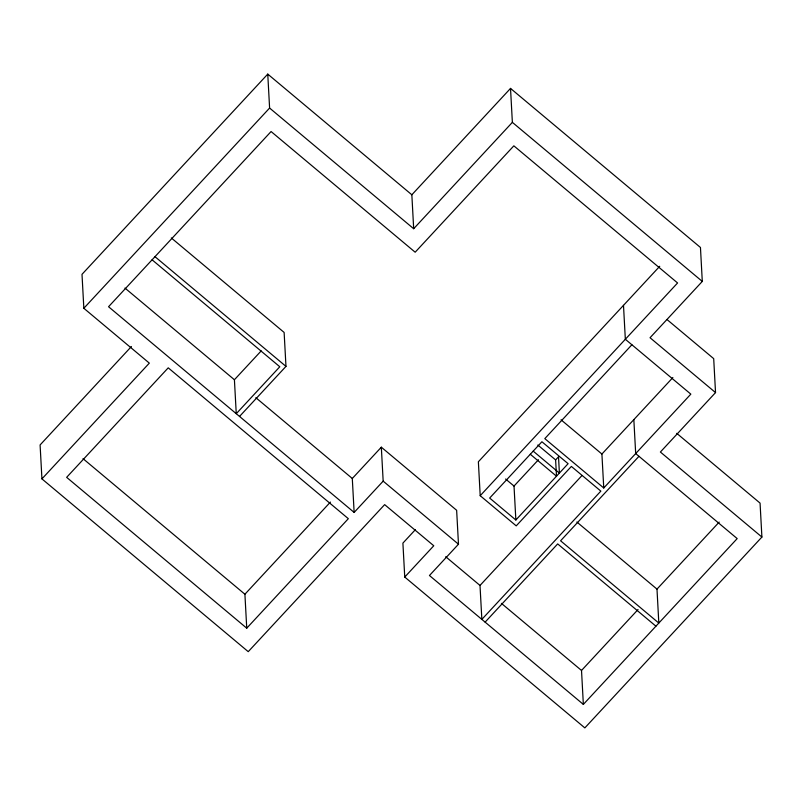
<?xml version="1.0" encoding="UTF-8"?>
<svg xmlns="http://www.w3.org/2000/svg" width="802" height="802" viewBox="0 0 802 802"><rect width="100%" height="100%" fill="white"/><g stroke="black" fill="none" stroke-linecap="round" stroke-linejoin="round"><path stroke-width="1.2" d="M267.758 74.105L269.602 108.049L413.682 228.72L411.847 194.786L267.758 74.105L82.004 274.334L83.839 308.279L149.332 363.126L41.935 478.884L248.239 651.665L384.649 504.628L433.772 545.761L404.749 577.049L584.848 727.895L761.9 537.049L760.065 503.105L676.748 433.331M83.839 308.279L269.602 108.049M131.428 346.504L40.1 444.94L41.935 478.884M152.089 259.808L279.798 366.765L236.259 413.692L234.415 379.747L261.211 350.875M411.847 194.786L510.523 88.41L700.457 247.477L702.291 281.422L650.041 337.732L715.534 392.589L660.387 452.027L761.9 537.049M239.527 416.438L285.973 366.384L284.129 332.439L171.317 237.953M413.682 228.72L512.368 122.355L510.523 88.41M246.745 628.187L348.339 518.683L168.23 367.837L66.646 477.34L246.745 628.187L244.911 594.242L330.414 502.082M582.011 475.496L480.007 585.45L481.852 619.385L600.848 491.115L571.375 466.433L516.227 525.871L480.208 495.706L677.58 282.966L513.851 145.834L415.165 252.209L271.086 131.538L108.551 306.735L354.143 512.428L352.299 478.483L381.331 447.195L456.639 510.283L458.483 544.217L429.451 575.505L583.355 704.407L737.188 538.593L635.685 453.571L633.841 419.636M354.143 512.428L383.166 481.14L381.331 447.195M415.346 529.701L402.905 543.104L404.749 577.049M659.735 266.284L478.373 461.762L480.208 495.706M631.886 344.77L544.809 438.624L603.756 487.987L690.833 394.133L625.339 339.276L623.495 305.341M515.856 520.007L568.107 463.686L541.911 441.752L489.661 498.062L515.856 520.007L514.022 486.062L538.463 459.726M530.302 454.263L556.498 476.208L555.616 459.917L558.513 456.789L559.395 473.08L533.2 451.135M603.756 487.987L601.911 454.042L672.868 377.562M485.12 622.131L557.681 543.916L655.926 626.192M638.953 456.318L560.588 540.789L658.823 623.064L656.988 589.119L719.173 522.102M583.355 704.407L581.52 670.462L638.051 609.53M512.368 122.355L702.291 281.422M667.194 319.697L713.7 358.644L715.534 392.589M561.039 419.807L601.911 454.042M537.831 445.03L555.616 459.917M576.869 522.022L656.988 589.119M505.601 479.015L514.022 486.062M154.986 256.68L285.973 366.384M383.166 481.14L458.483 544.217M124.952 288.068L234.415 379.747M255.838 397.692L352.299 478.483M445.712 556.718L480.007 585.45M501.41 603.365L581.52 670.462M83.007 458.644L244.911 594.242"/></g></svg>
